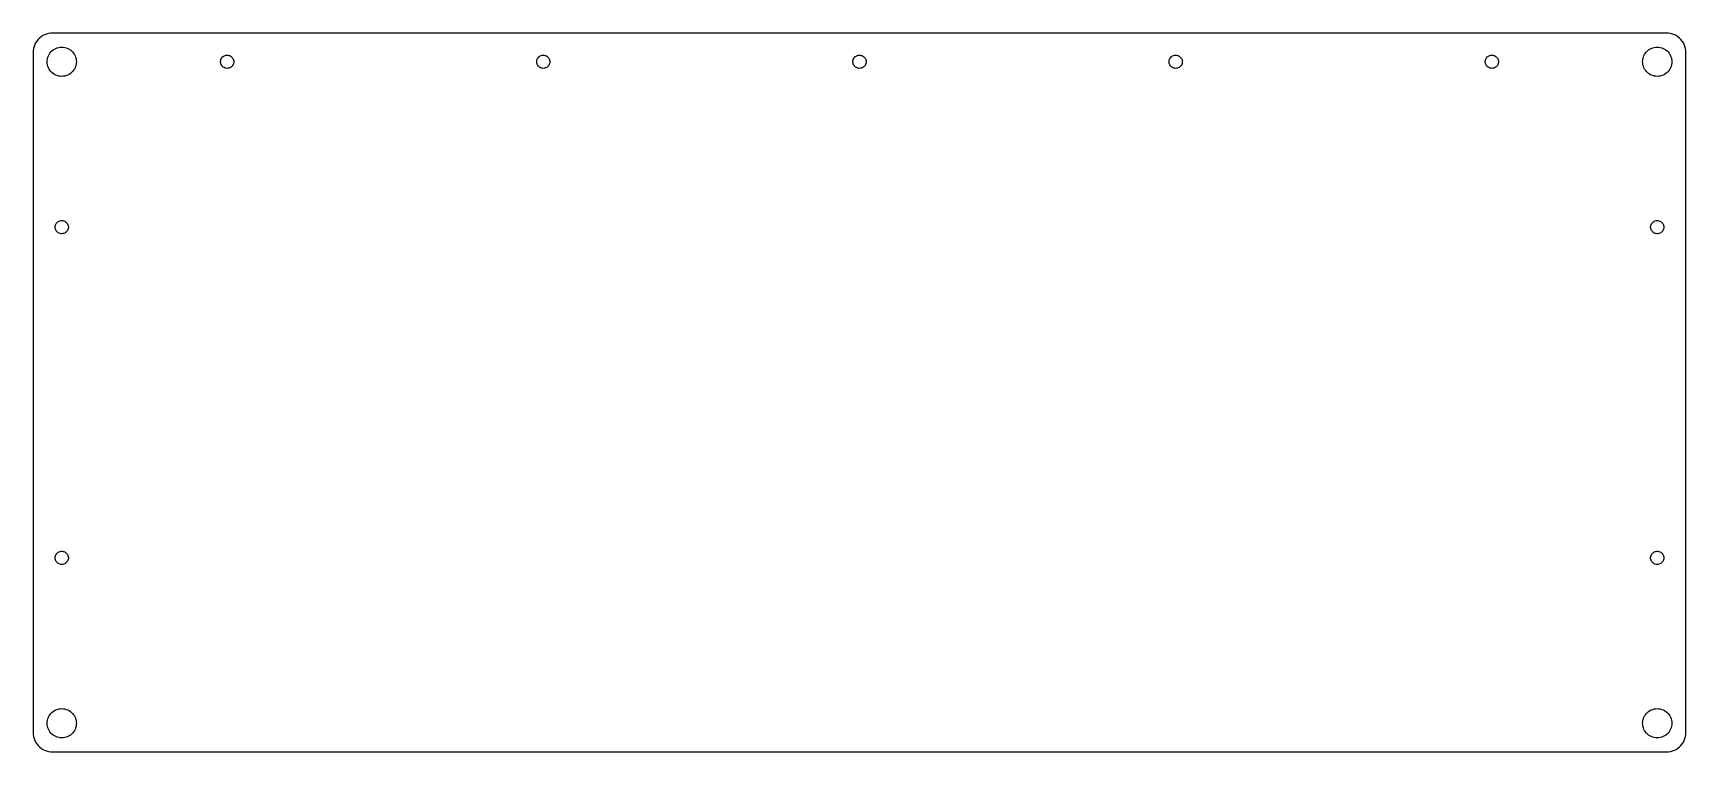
# Model space of a CAD drawing. Header units: metres. Extents: x -212 to 212, y -92 to 92.
import ezdxf

# ---------------------------------------------------------------- set-up
doc = ezdxf.new("R2010")
doc.units = ezdxf.units.M

msp = doc.modelspace()

# ---------------------------------------------------------------- linework, layer by layer
for p, q in [((-211.943, 89.4087), (-212.13, 88.9201)), ((-211.705, 89.875), (-211.943, 89.4087)), ((-211.42, 90.3139), (-211.705, 89.875)), ((-211.091, 90.7207), (-211.42, 90.3139)), ((-210.721, 91.0907), (-211.091, 90.7207)), ((-210.314, 91.4201), (-210.721, 91.0907)), ((-209.875, 91.7051), (-210.314, 91.4201)), ((-209.409, 91.9427), (-209.875, 91.7051)), ((-208.92, 92.1303), (-209.409, 91.9427)), ((-208.415, 92.2657), (-208.92, 92.1303)), ((-207.898, 92.3476), (-208.415, 92.2657)), ((-207.375, 92.375), (-207.898, 92.3476)), ((207.375, 92.375), (-207.375, 92.375)), ((207.898, 92.3476), (207.375, 92.375)), ((208.415, 92.2657), (207.898, 92.3476)), ((208.92, 92.1303), (208.415, 92.2657)), ((209.409, 91.9427), (208.92, 92.1303)), ((209.875, 91.7051), (209.409, 91.9427)), ((210.314, 91.4201), (209.875, 91.7051)), ((210.721, 91.0907), (210.314, 91.4201)), ((211.091, 90.7207), (210.721, 91.0907)), ((211.42, 90.3139), (211.091, 90.7207)), ((211.705, 89.875), (211.42, 90.3139)), ((211.943, 89.4087), (211.705, 89.875)), ((212.13, 88.9201), (211.943, 89.4087)), ((-212.348, 87.8976), (-212.375, 87.375)), ((-212.375, 87.375), (-212.375, -87.375)), ((-212.266, 88.4146), (-212.348, 87.8976)), ((-212.13, 88.9201), (-212.266, 88.4146)), ((-208.75, 85), (-208.729, 85.392)), ((-208.729, 84.608), (-208.75, 85)), ((-208.729, 85.392), (-208.668, 85.7797)), ((-208.668, 85.7797), (-208.566, 86.1588)), ((-208.566, 86.1588), (-208.426, 86.5253)), ((-208.426, 86.5253), (-208.248, 86.875)), ((-208.248, 86.875), (-208.034, 87.2042)), ((-208.034, 87.2042), (-207.787, 87.5092)), ((-207.787, 87.5092), (-207.509, 87.7868)), ((-207.509, 87.7868), (-207.204, 88.0338)), ((-207.204, 88.0338), (-206.875, 88.2476)), ((-206.875, 88.2476), (-206.525, 88.4258)), ((-206.525, 88.4258), (-206.159, 88.5665)), ((-206.159, 88.5665), (-205.78, 88.668)), ((-205.78, 88.668), (-205.392, 88.7294)), ((-205.392, 88.7294), (-205, 88.75)), ((-205, 88.75), (-204.608, 88.7294)), ((-204.608, 88.7294), (-204.22, 88.668)), ((-204.22, 88.668), (-203.841, 88.5665)), ((-203.841, 88.5665), (-203.475, 88.4258)), ((-203.475, 88.4258), (-203.125, 88.2476)), ((-203.125, 88.2476), (-202.796, 88.0338)), ((-202.796, 88.0338), (-202.491, 87.7868)), ((-202.491, 87.7868), (-202.213, 87.5092)), ((-202.213, 87.5092), (-201.966, 87.2042)), ((-201.966, 87.2042), (-201.752, 86.875)), ((-201.752, 86.875), (-201.574, 86.5253)), ((-201.574, 86.5253), (-201.434, 86.1588)), ((-201.434, 86.1588), (-201.332, 85.7797)), ((-201.332, 85.7797), (-201.271, 85.392)), ((-201.271, 85.392), (-201.25, 85)), ((-201.25, 85), (-201.271, 84.608)), ((-164.195, 85.1241), (-164.159, 85.3696)), ((-164.195, 84.8759), (-164.195, 85.1241)), ((-164.159, 85.3696), (-164.088, 85.6073)), ((-164.088, 85.6073), (-163.982, 85.832)), ((-163.982, 85.832), (-163.846, 86.039)), ((-163.846, 86.039), (-163.68, 86.2238)), ((-163.68, 86.2238), (-163.489, 86.3826)), ((-163.489, 86.3826), (-163.277, 86.5119)), ((-163.277, 86.5119), (-163.049, 86.6089)), ((-163.049, 86.6089), (-162.809, 86.6717)), ((-162.809, 86.6717), (-162.562, 86.6989)), ((-162.562, 86.6989), (-162.314, 86.6898)), ((-162.314, 86.6898), (-162.07, 86.6447)), ((-162.07, 86.6447), (-161.835, 86.5646)), ((-161.835, 86.5646), (-161.614, 86.4511)), ((-161.614, 86.4511), (-161.413, 86.3067)), ((-161.413, 86.3067), (-161.234, 86.1344)), ((-161.234, 86.1344), (-161.082, 85.938)), ((-161.082, 85.938), (-160.961, 85.7216)), ((-160.961, 85.7216), (-160.872, 85.4898)), ((-160.872, 85.4898), (-160.818, 85.2475)), ((-160.818, 85.2475), (-160.8, 85)), ((-160.8, 85), (-160.818, 84.7525)), ((-82.9455, 85.1241), (-82.9093, 85.3696)), ((-82.9455, 84.8759), (-82.9455, 85.1241)), ((-82.9093, 85.3696), (-82.8378, 85.6073)), ((-82.8378, 85.6073), (-82.7325, 85.832)), ((-82.7325, 85.832), (-82.5955, 86.039)), ((-82.5955, 86.039), (-82.4299, 86.2238)), ((-82.4299, 86.2238), (-82.2392, 86.3826)), ((-82.2392, 86.3826), (-82.0273, 86.5119)), ((-82.0273, 86.5119), (-81.7989, 86.6089)), ((-81.7989, 86.6089), (-81.5588, 86.6717)), ((-81.5588, 86.6717), (-81.3121, 86.6989)), ((-81.3121, 86.6989), (-81.0641, 86.6898)), ((-81.0641, 86.6898), (-80.82, 86.6447)), ((-80.82, 86.6447), (-80.5851, 86.5646)), ((-80.5851, 86.5646), (-80.3644, 86.4511)), ((-80.3644, 86.4511), (-80.1626, 86.3067)), ((-80.1626, 86.3067), (-79.9839, 86.1344)), ((-79.9839, 86.1344), (-79.8322, 85.938)), ((-79.8322, 85.938), (-79.7107, 85.7216)), ((-79.7107, 85.7216), (-79.6221, 85.4898)), ((-79.6221, 85.4898), (-79.5681, 85.2475)), ((-79.5681, 85.2475), (-79.55, 85)), ((-79.55, 85), (-79.5681, 84.7525)), ((-1.69545, 85.1241), (-1.65932, 85.3696)), ((-1.69545, 84.8759), (-1.69545, 85.1241)), ((-1.65932, 85.3696), (-1.58781, 85.6073)), ((-1.58781, 85.6073), (-1.48248, 85.832)), ((-1.48248, 85.832), (-1.34554, 86.039)), ((-1.34554, 86.039), (-1.17992, 86.2238)), ((-1.17992, 86.2238), (-0.98915, 86.3826)), ((-0.98915, 86.3826), (-0.7773, 86.5119)), ((-0.7773, 86.5119), (-0.54889, 86.6089)), ((-0.54889, 86.6089), (-0.30878, 86.6717)), ((-0.30878, 86.6717), (-0.06207, 86.6989)), ((-0.06207, 86.6989), (0.18593, 86.6898)), ((0.18593, 86.6898), (0.42998, 86.6447)), ((0.42998, 86.6447), (0.66487, 86.5646)), ((0.66487, 86.5646), (0.88559, 86.4511)), ((0.88559, 86.4511), (1.08743, 86.3067)), ((1.08743, 86.3067), (1.2661, 86.1344)), ((1.2661, 86.1344), (1.41779, 85.938)), ((1.41779, 85.938), (1.53926, 85.7216)), ((1.53926, 85.7216), (1.62791, 85.4898)), ((1.62791, 85.4898), (1.68187, 85.2475)), ((1.68187, 85.2475), (1.7, 85)), ((1.7, 85), (1.68187, 84.7525)), ((79.5545, 85.1241), (79.5907, 85.3696)), ((79.5545, 84.8759), (79.5545, 85.1241)), ((79.5907, 85.3696), (79.6622, 85.6073)), ((79.6622, 85.6073), (79.7675, 85.832)), ((79.7675, 85.832), (79.9044, 86.039)), ((79.9044, 86.039), (80.0701, 86.2238)), ((80.0701, 86.2238), (80.2608, 86.3826)), ((80.2608, 86.3826), (80.4727, 86.5119)), ((80.4727, 86.5119), (80.7011, 86.6089)), ((80.7011, 86.6089), (80.9412, 86.6717)), ((80.9412, 86.6717), (81.1879, 86.6989)), ((81.1879, 86.6989), (81.4359, 86.6898)), ((81.4359, 86.6898), (81.68, 86.6447)), ((81.68, 86.6447), (81.9149, 86.5646)), ((81.9149, 86.5646), (82.1356, 86.4511)), ((82.1356, 86.4511), (82.3374, 86.3067)), ((82.3374, 86.3067), (82.5161, 86.1344)), ((82.5161, 86.1344), (82.6678, 85.938)), ((82.6678, 85.938), (82.7893, 85.7216)), ((82.7893, 85.7216), (82.8779, 85.4898)), ((82.8779, 85.4898), (82.9319, 85.2475)), ((82.9319, 85.2475), (82.95, 85)), ((82.95, 85), (82.9319, 84.7525)), ((160.805, 85.1241), (160.841, 85.3696)), ((160.805, 84.8759), (160.805, 85.1241)), ((160.841, 85.3696), (160.912, 85.6073)), ((160.912, 85.6073), (161.018, 85.832)), ((161.018, 85.832), (161.154, 86.039)), ((161.154, 86.039), (161.32, 86.2238)), ((161.32, 86.2238), (161.511, 86.3826)), ((161.511, 86.3826), (161.723, 86.5119)), ((161.723, 86.5119), (161.951, 86.6089)), ((161.951, 86.6089), (162.191, 86.6717)), ((162.191, 86.6717), (162.438, 86.6989)), ((162.438, 86.6989), (162.686, 86.6898)), ((162.686, 86.6898), (162.93, 86.6447)), ((162.93, 86.6447), (163.165, 86.5646)), ((163.165, 86.5646), (163.386, 86.4511)), ((163.386, 86.4511), (163.587, 86.3067)), ((163.587, 86.3067), (163.766, 86.1344)), ((163.766, 86.1344), (163.918, 85.938)), ((163.918, 85.938), (164.039, 85.7216)), ((164.039, 85.7216), (164.128, 85.4898)), ((164.128, 85.4898), (164.182, 85.2475)), ((164.182, 85.2475), (164.2, 85)), ((164.2, 85), (164.182, 84.7525)), ((201.25, 85), (201.271, 85.392)), ((201.271, 84.608), (201.25, 85)), ((201.271, 85.392), (201.332, 85.7797)), ((201.332, 85.7797), (201.434, 86.1588)), ((201.434, 86.1588), (201.574, 86.5253)), ((201.574, 86.5253), (201.752, 86.875)), ((201.752, 86.875), (201.966, 87.2042)), ((201.966, 87.2042), (202.213, 87.5092)), ((202.213, 87.5092), (202.491, 87.7868)), ((202.491, 87.7868), (202.796, 88.0338)), ((202.796, 88.0338), (203.125, 88.2476)), ((203.125, 88.2476), (203.475, 88.4258)), ((203.475, 88.4258), (203.841, 88.5665)), ((203.841, 88.5665), (204.22, 88.668)), ((204.22, 88.668), (204.608, 88.7294)), ((204.608, 88.7294), (205, 88.75)), ((205, 88.75), (205.392, 88.7294)), ((205.392, 88.7294), (205.78, 88.668)), ((205.78, 88.668), (206.159, 88.5665)), ((206.159, 88.5665), (206.525, 88.4258)), ((206.525, 88.4258), (206.875, 88.2476)), ((206.875, 88.2476), (207.204, 88.0338)), ((207.204, 88.0338), (207.509, 87.7868)), ((207.509, 87.7868), (207.787, 87.5092)), ((207.787, 87.5092), (208.034, 87.2042)), ((208.034, 87.2042), (208.248, 86.875)), ((208.248, 86.875), (208.426, 86.5253)), ((208.426, 86.5253), (208.566, 86.1588)), ((208.566, 86.1588), (208.668, 85.7797)), ((208.668, 85.7797), (208.729, 85.392)), ((208.729, 85.392), (208.75, 85)), ((208.75, 85), (208.729, 84.608)), ((212.266, 88.4146), (212.13, 88.9201)), ((212.348, 87.8976), (212.266, 88.4146)), ((212.375, 87.375), (212.348, 87.8976)), ((212.375, -87.375), (212.375, 87.375)), ((-208.668, 84.2203), (-208.729, 84.608)), ((-208.566, 83.8412), (-208.668, 84.2203)), ((-208.426, 83.4747), (-208.566, 83.8412)), ((-208.248, 83.125), (-208.426, 83.4747)), ((-208.034, 82.7958), (-208.248, 83.125)), ((-207.787, 82.4908), (-208.034, 82.7958)), ((-207.509, 82.2132), (-207.787, 82.4908)), ((-207.204, 81.9662), (-207.509, 82.2132)), ((-206.875, 81.7524), (-207.204, 81.9662)), ((-206.525, 81.5742), (-206.875, 81.7524)), ((-206.159, 81.4335), (-206.525, 81.5742)), ((-205.78, 81.3319), (-206.159, 81.4335)), ((-205.392, 81.2705), (-205.78, 81.3319)), ((-205, 81.25), (-205.392, 81.2705)), ((-204.608, 81.2705), (-205, 81.25)), ((-204.22, 81.3319), (-204.608, 81.2705)), ((-203.841, 81.4335), (-204.22, 81.3319)), ((-203.475, 81.5742), (-203.841, 81.4335)), ((-203.125, 81.7524), (-203.475, 81.5742)), ((-202.796, 81.9662), (-203.125, 81.7524)), ((-202.491, 82.2132), (-202.796, 81.9662)), ((-202.213, 82.4908), (-202.491, 82.2132)), ((-201.966, 82.7958), (-202.213, 82.4908)), ((-201.752, 83.125), (-201.966, 82.7958)), ((-201.574, 83.4747), (-201.752, 83.125)), ((-201.434, 83.8412), (-201.574, 83.4747)), ((-201.332, 84.2203), (-201.434, 83.8412)), ((-201.271, 84.608), (-201.332, 84.2203)), ((-164.159, 84.6304), (-164.195, 84.8759)), ((-164.088, 84.3927), (-164.159, 84.6304)), ((-163.982, 84.168), (-164.088, 84.3927)), ((-163.846, 83.961), (-163.982, 84.168)), ((-163.68, 83.7762), (-163.846, 83.961)), ((-163.489, 83.6174), (-163.68, 83.7762)), ((-163.277, 83.4881), (-163.489, 83.6174)), ((-163.049, 83.3911), (-163.277, 83.4881)), ((-162.809, 83.3283), (-163.049, 83.3911)), ((-162.562, 83.3011), (-162.809, 83.3283)), ((-162.314, 83.3102), (-162.562, 83.3011)), ((-162.07, 83.3553), (-162.314, 83.3102)), ((-161.835, 83.4354), (-162.07, 83.3553)), ((-161.614, 83.5489), (-161.835, 83.4354)), ((-161.413, 83.6933), (-161.614, 83.5489)), ((-161.234, 83.8656), (-161.413, 83.6933)), ((-161.082, 84.062), (-161.234, 83.8656)), ((-160.961, 84.2784), (-161.082, 84.062)), ((-160.872, 84.5102), (-160.961, 84.2784)), ((-160.818, 84.7525), (-160.872, 84.5102)), ((-82.9093, 84.6304), (-82.9455, 84.8759)), ((-82.8378, 84.3927), (-82.9093, 84.6304)), ((-82.7325, 84.168), (-82.8378, 84.3927)), ((-82.5955, 83.961), (-82.7325, 84.168)), ((-82.4299, 83.7762), (-82.5955, 83.961)), ((-82.2392, 83.6174), (-82.4299, 83.7762)), ((-82.0273, 83.4881), (-82.2392, 83.6174)), ((-81.7989, 83.3911), (-82.0273, 83.4881)), ((-81.5588, 83.3283), (-81.7989, 83.3911)), ((-81.3121, 83.3011), (-81.5588, 83.3283)), ((-81.0641, 83.3102), (-81.3121, 83.3011)), ((-80.82, 83.3553), (-81.0641, 83.3102)), ((-80.5851, 83.4354), (-80.82, 83.3553)), ((-80.3644, 83.5489), (-80.5851, 83.4354)), ((-80.1626, 83.6933), (-80.3644, 83.5489)), ((-79.9839, 83.8656), (-80.1626, 83.6933)), ((-79.8322, 84.062), (-79.9839, 83.8656)), ((-79.7107, 84.2784), (-79.8322, 84.062)), ((-79.6221, 84.5102), (-79.7107, 84.2784)), ((-79.5681, 84.7525), (-79.6221, 84.5102)), ((-1.65932, 84.6304), (-1.69545, 84.8759)), ((-1.58781, 84.3927), (-1.65932, 84.6304)), ((-1.48248, 84.168), (-1.58781, 84.3927)), ((-1.34554, 83.961), (-1.48248, 84.168)), ((-1.17992, 83.7762), (-1.34554, 83.961)), ((-0.98915, 83.6174), (-1.17992, 83.7762)), ((-0.7773, 83.4881), (-0.98915, 83.6174)), ((-0.54889, 83.3911), (-0.7773, 83.4881)), ((-0.30878, 83.3283), (-0.54889, 83.3911)), ((-0.06207, 83.3011), (-0.30878, 83.3283)), ((0.18593, 83.3102), (-0.06207, 83.3011)), ((0.42998, 83.3553), (0.18593, 83.3102)), ((0.66487, 83.4354), (0.42998, 83.3553)), ((0.88559, 83.5489), (0.66487, 83.4354)), ((1.08743, 83.6933), (0.88559, 83.5489)), ((1.2661, 83.8656), (1.08743, 83.6933)), ((1.41779, 84.062), (1.2661, 83.8656)), ((1.53926, 84.2784), (1.41779, 84.062)), ((1.62791, 84.5102), (1.53926, 84.2784)), ((1.68187, 84.7525), (1.62791, 84.5102)), ((79.5907, 84.6304), (79.5545, 84.8759)), ((79.6622, 84.3927), (79.5907, 84.6304)), ((79.7675, 84.168), (79.6622, 84.3927)), ((79.9044, 83.961), (79.7675, 84.168)), ((80.0701, 83.7762), (79.9044, 83.961)), ((80.2608, 83.6174), (80.0701, 83.7762)), ((80.4727, 83.4881), (80.2608, 83.6174)), ((80.7011, 83.3911), (80.4727, 83.4881)), ((80.9412, 83.3283), (80.7011, 83.3911)), ((81.1879, 83.3011), (80.9412, 83.3283)), ((81.4359, 83.3102), (81.1879, 83.3011)), ((81.68, 83.3553), (81.4359, 83.3102)), ((81.9149, 83.4354), (81.68, 83.3553)), ((82.1356, 83.5489), (81.9149, 83.4354)), ((82.3374, 83.6933), (82.1356, 83.5489)), ((82.5161, 83.8656), (82.3374, 83.6933)), ((82.6678, 84.062), (82.5161, 83.8656)), ((82.7893, 84.2784), (82.6678, 84.062)), ((82.8779, 84.5102), (82.7893, 84.2784)), ((82.9319, 84.7525), (82.8779, 84.5102)), ((160.841, 84.6304), (160.805, 84.8759)), ((160.912, 84.3927), (160.841, 84.6304)), ((161.018, 84.168), (160.912, 84.3927)), ((161.154, 83.961), (161.018, 84.168)), ((161.32, 83.7762), (161.154, 83.961)), ((161.511, 83.6174), (161.32, 83.7762)), ((161.723, 83.4881), (161.511, 83.6174)), ((161.951, 83.3911), (161.723, 83.4881)), ((162.191, 83.3283), (161.951, 83.3911)), ((162.438, 83.3011), (162.191, 83.3283)), ((162.686, 83.3102), (162.438, 83.3011)), ((162.93, 83.3553), (162.686, 83.3102)), ((163.165, 83.4354), (162.93, 83.3553)), ((163.386, 83.5489), (163.165, 83.4354)), ((163.587, 83.6933), (163.386, 83.5489)), ((163.766, 83.8656), (163.587, 83.6933)), ((163.918, 84.062), (163.766, 83.8656)), ((164.039, 84.2784), (163.918, 84.062)), ((164.128, 84.5102), (164.039, 84.2784)), ((164.182, 84.7525), (164.128, 84.5102)), ((201.332, 84.2203), (201.271, 84.608)), ((201.434, 83.8412), (201.332, 84.2203)), ((201.574, 83.4747), (201.434, 83.8412)), ((201.752, 83.125), (201.574, 83.4747)), ((201.966, 82.7958), (201.752, 83.125)), ((202.213, 82.4908), (201.966, 82.7958)), ((202.491, 82.2132), (202.213, 82.4908)), ((202.796, 81.9662), (202.491, 82.2132)), ((203.125, 81.7524), (202.796, 81.9662)), ((203.475, 81.5742), (203.125, 81.7524)), ((203.841, 81.4335), (203.475, 81.5742)), ((204.22, 81.3319), (203.841, 81.4335)), ((204.608, 81.2705), (204.22, 81.3319)), ((205, 81.25), (204.608, 81.2705)), ((205.392, 81.2705), (205, 81.25)), ((205.78, 81.3319), (205.392, 81.2705)), ((206.159, 81.4335), (205.78, 81.3319)), ((206.525, 81.5742), (206.159, 81.4335)), ((206.875, 81.7524), (206.525, 81.5742)), ((207.204, 81.9662), (206.875, 81.7524)), ((207.509, 82.2132), (207.204, 81.9662)), ((207.787, 82.4908), (207.509, 82.2132)), ((208.034, 82.7958), (207.787, 82.4908)), ((208.248, 83.125), (208.034, 82.7958)), ((208.426, 83.4747), (208.248, 83.125)), ((208.566, 83.8412), (208.426, 83.4747)), ((208.668, 84.2203), (208.566, 83.8412)), ((208.729, 84.608), (208.668, 84.2203)), ((-206.7, 42.5), (-206.682, 42.7475)), ((-206.682, 42.2525), (-206.7, 42.5)), ((-206.682, 42.7475), (-206.628, 42.9898)), ((-206.628, 42.9898), (-206.539, 43.2216)), ((-206.539, 43.2216), (-206.418, 43.438)), ((-206.418, 43.438), (-206.266, 43.6344)), ((-206.266, 43.6344), (-206.087, 43.8067)), ((-206.087, 43.8067), (-205.886, 43.9511)), ((-205.886, 43.9511), (-205.665, 44.0646)), ((-205.665, 44.0646), (-205.43, 44.1447)), ((-205.43, 44.1447), (-205.186, 44.1898)), ((-205.186, 44.1898), (-204.938, 44.1989)), ((-204.938, 44.1989), (-204.691, 44.1717)), ((-204.691, 44.1717), (-204.451, 44.1089)), ((-204.451, 44.1089), (-204.223, 44.0119)), ((-204.223, 44.0119), (-204.011, 43.8826)), ((-204.011, 43.8826), (-203.82, 43.7238)), ((-203.82, 43.7238), (-203.654, 43.539)), ((-203.654, 43.539), (-203.518, 43.332)), ((-203.518, 43.332), (-203.412, 43.1073)), ((-203.412, 43.1073), (-203.341, 42.8696)), ((-203.341, 42.8696), (-203.305, 42.6241)), ((-203.305, 42.6241), (-203.305, 42.3759)), ((203.305, 42.6241), (203.341, 42.8696)), ((203.305, 42.3759), (203.305, 42.6241)), ((203.341, 42.8696), (203.412, 43.1073)), ((203.412, 43.1073), (203.518, 43.332)), ((203.518, 43.332), (203.654, 43.539)), ((203.654, 43.539), (203.82, 43.7238)), ((203.82, 43.7238), (204.011, 43.8826)), ((204.011, 43.8826), (204.223, 44.0119)), ((204.223, 44.0119), (204.451, 44.1089)), ((204.451, 44.1089), (204.691, 44.1717)), ((204.691, 44.1717), (204.938, 44.1989)), ((204.938, 44.1989), (205.186, 44.1898)), ((205.186, 44.1898), (205.43, 44.1447)), ((205.43, 44.1447), (205.665, 44.0646)), ((205.665, 44.0646), (205.886, 43.9511)), ((205.886, 43.9511), (206.087, 43.8067)), ((206.087, 43.8067), (206.266, 43.6344)), ((206.266, 43.6344), (206.418, 43.438)), ((206.418, 43.438), (206.539, 43.2216)), ((206.539, 43.2216), (206.628, 42.9898)), ((206.628, 42.9898), (206.682, 42.7475)), ((206.682, 42.7475), (206.7, 42.5)), ((206.7, 42.5), (206.682, 42.2525)), ((-206.628, 42.0102), (-206.682, 42.2525)), ((-206.539, 41.7784), (-206.628, 42.0102)), ((-206.418, 41.562), (-206.539, 41.7784)), ((-206.266, 41.3656), (-206.418, 41.562)), ((-206.087, 41.1933), (-206.266, 41.3656)), ((-205.886, 41.0489), (-206.087, 41.1933)), ((-205.665, 40.9354), (-205.886, 41.0489)), ((-205.43, 40.8553), (-205.665, 40.9354)), ((-205.186, 40.8102), (-205.43, 40.8553)), ((-204.938, 40.8011), (-205.186, 40.8102)), ((-204.691, 40.8283), (-204.938, 40.8011)), ((-204.451, 40.8911), (-204.691, 40.8283)), ((-204.223, 40.9881), (-204.451, 40.8911)), ((-204.011, 41.1174), (-204.223, 40.9881)), ((-203.82, 41.2762), (-204.011, 41.1174)), ((-203.654, 41.461), (-203.82, 41.2762)), ((-203.518, 41.668), (-203.654, 41.461)), ((-203.412, 41.8927), (-203.518, 41.668)), ((-203.341, 42.1304), (-203.412, 41.8927)), ((-203.305, 42.3759), (-203.341, 42.1304)), ((203.341, 42.1304), (203.305, 42.3759)), ((203.412, 41.8927), (203.341, 42.1304)), ((203.518, 41.668), (203.412, 41.8927)), ((203.654, 41.461), (203.518, 41.668)), ((203.82, 41.2762), (203.654, 41.461)), ((204.011, 41.1174), (203.82, 41.2762)), ((204.223, 40.9881), (204.011, 41.1174)), ((204.451, 40.8911), (204.223, 40.9881)), ((204.691, 40.8283), (204.451, 40.8911)), ((204.938, 40.8011), (204.691, 40.8283)), ((205.186, 40.8102), (204.938, 40.8011)), ((205.43, 40.8553), (205.186, 40.8102)), ((205.665, 40.9354), (205.43, 40.8553)), ((205.886, 41.0489), (205.665, 40.9354)), ((206.087, 41.1933), (205.886, 41.0489)), ((206.266, 41.3656), (206.087, 41.1933)), ((206.418, 41.562), (206.266, 41.3656)), ((206.539, 41.7784), (206.418, 41.562)), ((206.628, 42.0102), (206.539, 41.7784)), ((206.682, 42.2525), (206.628, 42.0102)), ((-206.7, -42.5), (-206.682, -42.2525)), ((-206.682, -42.2525), (-206.628, -42.0102)), ((-206.628, -42.0102), (-206.539, -41.7784)), ((-206.539, -41.7784), (-206.418, -41.562)), ((-206.418, -41.562), (-206.266, -41.3656)), ((-206.266, -41.3656), (-206.087, -41.1933)), ((-206.087, -41.1933), (-205.886, -41.0489)), ((-205.886, -41.0489), (-205.665, -40.9354)), ((-205.665, -40.9354), (-205.43, -40.8553)), ((-205.43, -40.8553), (-205.186, -40.8102)), ((-205.186, -40.8102), (-204.938, -40.8011)), ((-204.938, -40.8011), (-204.691, -40.8283)), ((-204.691, -40.8283), (-204.451, -40.8911)), ((-204.451, -40.8911), (-204.223, -40.9881)), ((-204.223, -40.9881), (-204.011, -41.1174)), ((-204.011, -41.1174), (-203.82, -41.2762)), ((-203.82, -41.2762), (-203.654, -41.461)), ((-203.654, -41.461), (-203.518, -41.668)), ((-203.518, -41.668), (-203.412, -41.8927)), ((-203.412, -41.8927), (-203.341, -42.1304)), ((-203.341, -42.1304), (-203.305, -42.3759)), ((-203.305, -42.3759), (-203.305, -42.6241)), ((203.305, -42.3759), (203.341, -42.1304)), ((203.305, -42.6241), (203.305, -42.3759)), ((203.341, -42.1304), (203.412, -41.8927)), ((203.412, -41.8927), (203.518, -41.668)), ((203.518, -41.668), (203.654, -41.461)), ((203.654, -41.461), (203.82, -41.2762)), ((203.82, -41.2762), (204.011, -41.1174)), ((204.011, -41.1174), (204.223, -40.9881)), ((204.223, -40.9881), (204.451, -40.8911)), ((204.451, -40.8911), (204.691, -40.8283)), ((204.691, -40.8283), (204.938, -40.8011)), ((204.938, -40.8011), (205.186, -40.8102)), ((205.186, -40.8102), (205.43, -40.8553)), ((205.43, -40.8553), (205.665, -40.9354)), ((205.665, -40.9354), (205.886, -41.0489)), ((205.886, -41.0489), (206.087, -41.1933)), ((206.087, -41.1933), (206.266, -41.3656)), ((206.266, -41.3656), (206.418, -41.562)), ((206.418, -41.562), (206.539, -41.7784)), ((206.539, -41.7784), (206.628, -42.0102)), ((206.628, -42.0102), (206.682, -42.2525)), ((206.682, -42.2525), (206.7, -42.5)), ((-206.682, -42.7475), (-206.7, -42.5)), ((-206.628, -42.9898), (-206.682, -42.7475)), ((-206.539, -43.2216), (-206.628, -42.9898)), ((-206.418, -43.438), (-206.539, -43.2216)), ((-206.266, -43.6344), (-206.418, -43.438)), ((-206.087, -43.8067), (-206.266, -43.6344)), ((-205.886, -43.9511), (-206.087, -43.8067)), ((-205.665, -44.0646), (-205.886, -43.9511)), ((-205.43, -44.1447), (-205.665, -44.0646)), ((-205.186, -44.1898), (-205.43, -44.1447)), ((-204.938, -44.1989), (-205.186, -44.1898)), ((-204.691, -44.1717), (-204.938, -44.1989)), ((-204.451, -44.1089), (-204.691, -44.1717)), ((-204.223, -44.0119), (-204.451, -44.1089)), ((-204.011, -43.8826), (-204.223, -44.0119)), ((-203.82, -43.7238), (-204.011, -43.8826)), ((-203.654, -43.539), (-203.82, -43.7238)), ((-203.518, -43.332), (-203.654, -43.539)), ((-203.412, -43.1073), (-203.518, -43.332)), ((-203.341, -42.8696), (-203.412, -43.1073)), ((-203.305, -42.6241), (-203.341, -42.8696)), ((203.341, -42.8696), (203.305, -42.6241)), ((203.412, -43.1073), (203.341, -42.8696)), ((203.518, -43.332), (203.412, -43.1073)), ((203.654, -43.539), (203.518, -43.332)), ((203.82, -43.7238), (203.654, -43.539)), ((204.011, -43.8826), (203.82, -43.7238)), ((204.223, -44.0119), (204.011, -43.8826)), ((204.451, -44.1089), (204.223, -44.0119)), ((204.691, -44.1717), (204.451, -44.1089)), ((204.938, -44.1989), (204.691, -44.1717)), ((205.186, -44.1898), (204.938, -44.1989)), ((205.43, -44.1447), (205.186, -44.1898)), ((205.665, -44.0646), (205.43, -44.1447)), ((205.886, -43.9511), (205.665, -44.0646)), ((206.087, -43.8067), (205.886, -43.9511)), ((206.266, -43.6344), (206.087, -43.8067)), ((206.418, -43.438), (206.266, -43.6344)), ((206.539, -43.2216), (206.418, -43.438)), ((206.628, -42.9898), (206.539, -43.2216)), ((206.682, -42.7475), (206.628, -42.9898)), ((206.7, -42.5), (206.682, -42.7475)), ((-208.75, -85), (-208.729, -84.608)), ((-208.729, -84.608), (-208.668, -84.2203)), ((-208.668, -84.2203), (-208.566, -83.8412)), ((-208.566, -83.8412), (-208.426, -83.4747)), ((-208.426, -83.4747), (-208.248, -83.125)), ((-208.248, -83.125), (-208.034, -82.7958)), ((-208.034, -82.7958), (-207.787, -82.4908)), ((-207.787, -82.4908), (-207.509, -82.2132)), ((-207.509, -82.2132), (-207.204, -81.9662)), ((-207.204, -81.9662), (-206.875, -81.7524)), ((-206.875, -81.7524), (-206.525, -81.5742)), ((-206.525, -81.5742), (-206.159, -81.4335)), ((-206.159, -81.4335), (-205.78, -81.3319)), ((-205.78, -81.3319), (-205.392, -81.2705)), ((-205.392, -81.2705), (-205, -81.25)), ((-205, -81.25), (-204.608, -81.2705)), ((-204.608, -81.2705), (-204.22, -81.3319)), ((-204.22, -81.3319), (-203.841, -81.4335)), ((-203.841, -81.4335), (-203.475, -81.5742)), ((-203.475, -81.5742), (-203.125, -81.7524)), ((-203.125, -81.7524), (-202.796, -81.9662)), ((-202.796, -81.9662), (-202.491, -82.2132)), ((-202.491, -82.2132), (-202.213, -82.4908)), ((-202.213, -82.4908), (-201.966, -82.7958)), ((-201.966, -82.7958), (-201.752, -83.125)), ((-201.752, -83.125), (-201.574, -83.4747)), ((-201.574, -83.4747), (-201.434, -83.8412)), ((-201.434, -83.8412), (-201.332, -84.2203)), ((-201.332, -84.2203), (-201.271, -84.608)), ((-201.271, -84.608), (-201.25, -85)), ((201.25, -85), (201.271, -84.608)), ((201.271, -84.608), (201.332, -84.2203)), ((201.332, -84.2203), (201.434, -83.8412)), ((201.434, -83.8412), (201.574, -83.4747)), ((201.574, -83.4747), (201.752, -83.125)), ((201.752, -83.125), (201.966, -82.7958)), ((201.966, -82.7958), (202.213, -82.4908)), ((202.213, -82.4908), (202.491, -82.2132)), ((202.491, -82.2132), (202.796, -81.9662)), ((202.796, -81.9662), (203.125, -81.7524)), ((203.125, -81.7524), (203.475, -81.5742)), ((203.475, -81.5742), (203.841, -81.4335)), ((203.841, -81.4335), (204.22, -81.3319)), ((204.22, -81.3319), (204.608, -81.2705)), ((204.608, -81.2705), (205, -81.25)), ((205, -81.25), (205.392, -81.2705)), ((205.392, -81.2705), (205.78, -81.3319)), ((205.78, -81.3319), (206.159, -81.4335)), ((206.159, -81.4335), (206.525, -81.5742)), ((206.525, -81.5742), (206.875, -81.7524)), ((206.875, -81.7524), (207.204, -81.9662)), ((207.204, -81.9662), (207.509, -82.2132)), ((207.509, -82.2132), (207.787, -82.4908)), ((207.787, -82.4908), (208.034, -82.7958)), ((208.034, -82.7958), (208.248, -83.125)), ((208.248, -83.125), (208.426, -83.4747)), ((208.426, -83.4747), (208.566, -83.8412)), ((208.566, -83.8412), (208.668, -84.2203)), ((208.668, -84.2203), (208.729, -84.608)), ((208.729, -84.608), (208.75, -85)), ((-212.375, -87.375), (-212.348, -87.8976)), ((-212.348, -87.8976), (-212.266, -88.4146)), ((-212.266, -88.4146), (-212.13, -88.9201)), ((-212.13, -88.9201), (-211.943, -89.4087)), ((-208.729, -85.392), (-208.75, -85)), ((-208.668, -85.7797), (-208.729, -85.392)), ((-208.566, -86.1588), (-208.668, -85.7797)), ((-208.426, -86.5253), (-208.566, -86.1588)), ((-208.248, -86.875), (-208.426, -86.5253)), ((-208.034, -87.2042), (-208.248, -86.875)), ((-207.787, -87.5092), (-208.034, -87.2042)), ((-207.509, -87.7868), (-207.787, -87.5092)), ((-207.204, -88.0338), (-207.509, -87.7868)), ((-206.875, -88.2476), (-207.204, -88.0338)), ((-206.525, -88.4258), (-206.875, -88.2476)), ((-206.159, -88.5665), (-206.525, -88.4258)), ((-205.78, -88.668), (-206.159, -88.5665)), ((-205.392, -88.7294), (-205.78, -88.668)), ((-205, -88.75), (-205.392, -88.7294)), ((-204.608, -88.7294), (-205, -88.75)), ((-204.22, -88.668), (-204.608, -88.7294)), ((-203.841, -88.5665), (-204.22, -88.668)), ((-203.475, -88.4258), (-203.841, -88.5665)), ((-203.125, -88.2476), (-203.475, -88.4258)), ((-202.796, -88.0338), (-203.125, -88.2476)), ((-202.491, -87.7868), (-202.796, -88.0338)), ((-202.213, -87.5092), (-202.491, -87.7868)), ((-201.966, -87.2042), (-202.213, -87.5092)), ((-201.752, -86.875), (-201.966, -87.2042)), ((-201.574, -86.5253), (-201.752, -86.875)), ((-201.434, -86.1588), (-201.574, -86.5253)), ((-201.332, -85.7797), (-201.434, -86.1588)), ((-201.271, -85.392), (-201.332, -85.7797)), ((-201.25, -85), (-201.271, -85.392)), ((201.271, -85.392), (201.25, -85)), ((201.332, -85.7797), (201.271, -85.392)), ((201.434, -86.1588), (201.332, -85.7797)), ((201.574, -86.5253), (201.434, -86.1588)), ((201.752, -86.875), (201.574, -86.5253)), ((201.966, -87.2042), (201.752, -86.875)), ((202.213, -87.5092), (201.966, -87.2042)), ((202.491, -87.7868), (202.213, -87.5092)), ((202.796, -88.0338), (202.491, -87.7868)), ((203.125, -88.2476), (202.796, -88.0338)), ((203.475, -88.4258), (203.125, -88.2476)), ((203.841, -88.5665), (203.475, -88.4258)), ((204.22, -88.668), (203.841, -88.5665)), ((204.608, -88.7294), (204.22, -88.668)), ((205, -88.75), (204.608, -88.7294)), ((205.392, -88.7294), (205, -88.75)), ((205.78, -88.668), (205.392, -88.7294)), ((206.159, -88.5665), (205.78, -88.668)), ((206.525, -88.4258), (206.159, -88.5665)), ((206.875, -88.2476), (206.525, -88.4258)), ((207.204, -88.0338), (206.875, -88.2476)), ((207.509, -87.7868), (207.204, -88.0338)), ((207.787, -87.5092), (207.509, -87.7868)), ((208.034, -87.2042), (207.787, -87.5092)), ((208.248, -86.875), (208.034, -87.2042)), ((208.426, -86.5253), (208.248, -86.875)), ((208.566, -86.1588), (208.426, -86.5253)), ((208.668, -85.7797), (208.566, -86.1588)), ((208.729, -85.392), (208.668, -85.7797)), ((208.75, -85), (208.729, -85.392)), ((211.943, -89.4087), (212.13, -88.9201)), ((212.13, -88.9201), (212.266, -88.4146)), ((212.266, -88.4146), (212.348, -87.8976)), ((212.348, -87.8976), (212.375, -87.375)), ((-211.943, -89.4087), (-211.705, -89.875)), ((-211.705, -89.875), (-211.42, -90.3139)), ((-211.42, -90.3139), (-211.091, -90.7207)), ((-211.091, -90.7207), (-210.721, -91.0907)), ((-210.721, -91.0907), (-210.314, -91.4201)), ((-210.314, -91.4201), (-209.875, -91.7051)), ((-209.875, -91.7051), (-209.409, -91.9427)), ((-209.409, -91.9427), (-208.92, -92.1303)), ((-208.92, -92.1303), (-208.415, -92.2657)), ((-208.415, -92.2657), (-207.898, -92.3476)), ((-207.898, -92.3476), (-207.375, -92.375)), ((-207.375, -92.375), (207.375, -92.375)), ((207.375, -92.375), (207.898, -92.3476)), ((207.898, -92.3476), (208.415, -92.2657)), ((208.415, -92.2657), (208.92, -92.1303)), ((208.92, -92.1303), (209.409, -91.9427)), ((209.409, -91.9427), (209.875, -91.7051)), ((209.875, -91.7051), (210.314, -91.4201)), ((210.314, -91.4201), (210.721, -91.0907)), ((210.721, -91.0907), (211.091, -90.7207)), ((211.091, -90.7207), (211.42, -90.3139)), ((211.42, -90.3139), (211.705, -89.875)), ((211.705, -89.875), (211.943, -89.4087))]:
    msp.add_line(p, q)

doc.saveas('drawing.dxf')
